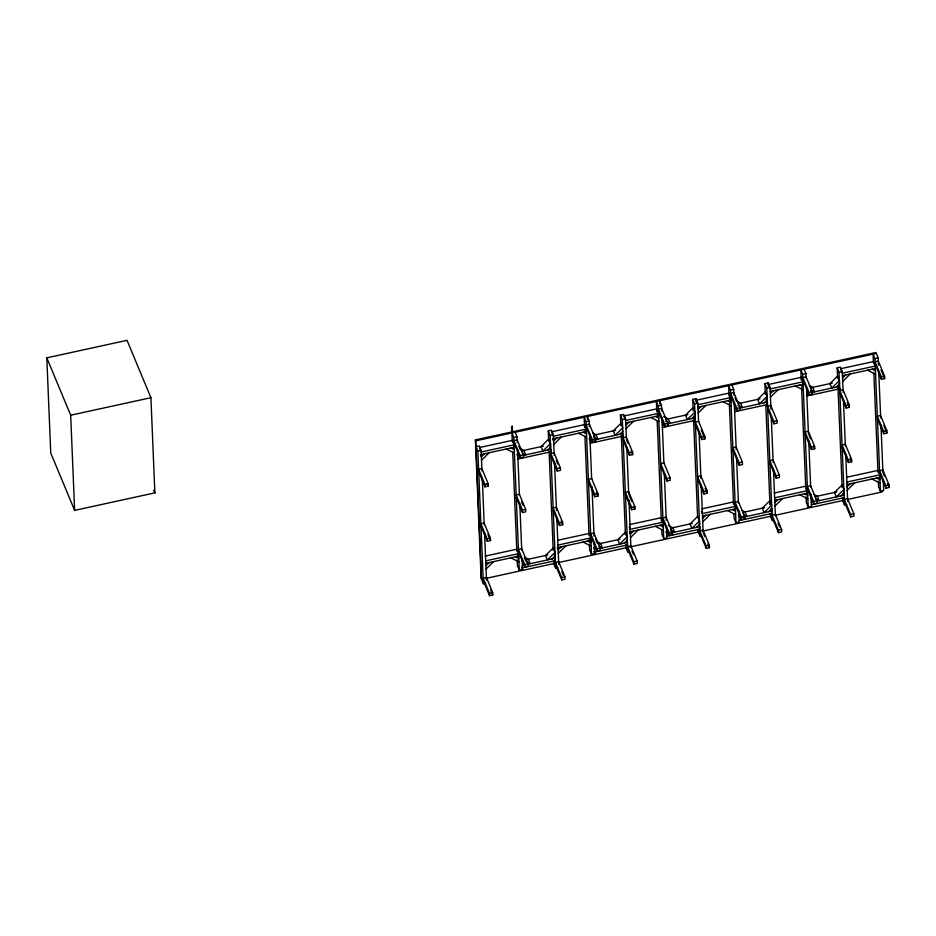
<?xml version="1.0" encoding="UTF-8"?>
<svg xmlns="http://www.w3.org/2000/svg" width="936" height="936" viewBox="0 0 936 936"><rect width="100%" height="100%" fill="white"/><g stroke="black" fill="none" stroke-linecap="round" stroke-linejoin="round"><path stroke-width="1.4" d="M511.735 430.279L511.805 426.91M481.525 460.243L489.118 452.755M550.485 443.605L542.892 451.094L541.043 446.647L548.636 439.159L550.485 443.605L550.625 447.069L547.49 450.087M553.761 444.483L561.354 436.995M625.997 428.723L633.59 421.235M486.053 569.076L493.646 561.588M694.945 412.086L687.352 419.574L685.503 415.128L693.096 407.64L694.945 412.086L695.097 415.561L691.95 418.579M555.013 552.439L547.42 559.927L545.559 555.481L553.153 547.993L555.013 552.439L555.153 555.914L552.018 558.932M698.221 412.963L705.814 405.475M558.289 553.316L565.882 545.828M765.332 391.88L757.739 399.368L759.587 403.814L767.181 396.337L765.332 391.88L765.426 394.196M625.388 532.233L617.795 539.721L619.644 544.167L627.237 536.691L625.388 532.233L625.482 534.55M770.457 397.203L778.05 389.715M630.513 537.556L638.106 530.068M839.405 380.578L831.812 388.054L829.963 383.608L837.556 376.12L839.405 380.578L839.557 384.041L836.421 387.059M699.473 520.931L691.88 528.407L690.031 523.961L697.624 516.473L699.473 520.931L699.613 524.394L696.478 527.413M842.681 381.443L850.286 373.955M702.749 521.797L710.342 514.309M769.848 500.713L762.255 508.201L764.104 512.659L771.697 505.171L769.848 500.713L770 504.176M774.973 506.037L782.578 498.549M843.933 489.411L836.339 496.899L834.491 492.441L842.084 484.953L843.933 489.411L844.073 492.874L840.938 495.893M847.209 490.277L854.802 482.789M619.726 434.339L622.861 431.309M764.185 402.819L767.321 399.801M624.242 543.173L627.389 540.154M768.713 511.653L771.849 508.634M484.52 453.761L481.385 456.78L480.46 454.557M556.756 438.001L553.621 441.02L552.696 438.797M625.845 425.26L628.98 422.241M485.913 565.613L489.048 562.595M698.08 409.5L701.216 406.481M561.284 546.835L558.137 549.853L557.212 547.63M770.316 393.74L773.452 390.721M633.508 531.075L630.373 534.093L629.448 531.87M842.54 377.98L845.676 374.962M702.608 518.333L705.744 515.315M774.832 502.573L777.968 499.555M847.068 486.814L850.204 483.795M46.8 357.844L127.039 340.33L150.918 397.706L154.873 492.874L74.634 510.377L50.755 453.012L46.8 357.844L70.68 415.21L74.634 510.377M70.68 415.21L150.918 397.706M485.55 583.315L483.385 583.795L481.139 578.401L475.383 439.897L875.932 352.509L878.167 357.903L878.471 365.192M475.383 439.897L475.769 440.844L876.318 353.445M512.273 441.71L511.91 432.959L513.759 437.404L517.011 436.691L517.257 442.529M584.567 427.401L584.146 417.199L585.995 421.645L589.247 420.931L589.493 426.769M656.803 411.641L656.37 401.439L658.23 405.885L661.483 405.183L661.717 411.009M729.027 395.881L728.606 385.679L730.454 390.125L733.707 389.423L733.953 395.249M801.263 380.121L800.83 369.919L802.69 374.365L805.943 373.663L806.118 378.027M873.428 362.911L873.066 354.159L874.914 358.605L878.167 357.903M548.671 441.102L548.25 430.888L551.503 430.186L553.351 434.632L554.194 455.048M620.896 425.342L620.474 415.128L623.727 414.426L625.576 418.872L626.371 437.826M693.19 411.033L692.71 399.368L695.963 398.666L697.811 403.112L698.595 422.066M765.367 393.822L764.934 383.608L768.187 382.906L770.047 387.352L770.948 409.219M837.65 378.436L837.17 367.86L840.423 367.146L842.271 371.592L843.137 392.266M479.337 447.572L512.214 440.388L514.075 444.834L481.186 452.018L479.794 448.683M840.493 368.772L873.37 361.589L875.23 366.046L842.341 373.218L840.949 369.884M481.116 450.391L479.267 445.945L476.014 446.647L477.863 451.094L481.116 450.391L481.97 470.808M548.25 430.888L550.099 435.345L553.351 434.632M620.474 415.128L622.323 419.585L625.576 418.872M692.71 399.368L694.559 403.825L697.811 403.112M764.934 383.608L766.795 388.066L770.047 387.352M837.17 367.86L839.019 372.306L842.271 371.592M481.291 454.463L514.168 447.291M553.515 438.703L586.404 431.531M625.751 422.943L658.64 415.771M697.987 407.183L730.864 400.011L729.483 396.677M770.211 391.435L803.1 384.251M842.447 375.675L875.335 368.491M521.469 450.918L543.395 446.133M593.705 435.158L615.619 430.373M665.929 419.398L687.855 414.613M738.165 403.638L760.09 398.853M810.4 387.878L832.315 383.093M523.423 454.943L517.152 439.885L513.899 440.599L520.17 455.656L523.423 454.943L523.516 457.4L520.264 458.102L513.993 443.044M595.647 439.183L589.376 424.125L586.123 424.839L592.394 439.897L595.647 439.183L595.752 441.64L592.5 442.342L586.228 427.284M667.883 423.423L661.612 408.365L658.359 409.079L664.63 424.137L667.883 423.423L667.988 425.88L664.724 426.582L658.464 411.524M740.107 407.663L733.847 392.605L730.583 393.319L736.854 408.377L740.107 407.663L740.212 410.12L736.96 410.822L730.688 395.764M812.343 391.915L806.072 376.845L802.819 377.559L809.09 392.617L812.343 391.915L812.448 394.36L809.195 395.074L802.924 380.004M884.578 376.155L878.307 361.085L875.055 361.799L881.326 376.857L884.578 376.155L884.672 378.6L881.419 379.314L875.148 364.244M520.58 455.972L517.842 456.569L516.918 454.346M522.23 455.61L550.731 449.385L550.824 451.842L517.947 459.014M594.184 439.908L622.955 433.625M662.302 425.049L665.04 424.453M667.789 423.856L695.191 417.865L695.296 420.322L662.407 427.495M734.538 409.289L737.275 408.693M740.013 408.096L767.415 402.106L766.034 398.771M809.511 392.933L806.762 393.529L806.867 395.975L839.756 388.803L838.726 384.123M812.249 392.336L839.65 386.346M590.171 443.255L623.06 436.082M734.643 411.735L767.52 404.563L766.128 401.228M488.147 483.678L481.876 468.608L478.624 469.322L484.895 484.38L488.147 483.678L488.253 486.123L485 486.837L478.729 471.767M560.371 467.918L554.112 452.849L550.859 453.562L557.119 468.62L560.371 467.918L560.477 470.363L557.224 471.077L550.953 456.007M632.607 452.158L626.336 437.089L623.083 437.802L629.355 452.86L632.607 452.158L632.713 454.603L629.46 455.317L623.189 440.248M704.843 436.398L698.572 421.329L695.319 422.042L701.59 437.1L704.843 436.398L704.937 438.844L701.684 439.557L695.413 424.488M777.067 420.638L770.796 405.569L767.543 406.282L773.815 421.34L777.067 420.638L777.172 423.084L773.92 423.797L767.649 408.728M849.303 404.878L843.032 389.809L839.779 390.523L846.05 405.58L849.303 404.878L849.408 407.324L846.156 408.037L839.885 392.968M525.681 509.359L519.41 494.302L516.157 495.015L522.428 510.073L525.681 509.359L525.786 511.816L522.534 512.519L516.262 497.461M597.917 493.6L591.646 478.542L588.393 479.255L594.664 494.313L597.917 493.6L598.01 496.057L594.758 496.759L588.487 481.701M670.141 477.84L663.87 462.782L660.617 463.495L666.888 478.553L670.141 477.84L670.246 480.297L666.994 480.999L660.722 465.941M742.377 462.091L736.105 447.022L732.853 447.736L739.124 462.793L742.377 462.091L742.47 464.537L739.218 465.25L732.947 450.181M814.601 446.332L808.33 431.262L805.077 431.976L811.348 447.034L814.601 446.332L814.706 448.777L811.453 449.491L805.182 434.421M886.837 430.572L880.565 415.502L877.313 416.216L883.584 431.274L886.837 430.572L886.942 433.017L883.689 433.731L877.418 418.661M490.405 538.095L484.134 523.025L480.882 523.739L487.153 538.797L490.405 538.095L490.511 540.54L487.258 541.254L480.987 526.184M562.641 522.335L556.37 507.265L553.117 507.979L559.389 523.037L562.641 522.335L562.747 524.78L559.482 525.494L553.223 510.424M634.865 506.575L628.594 491.505L625.342 492.219L631.613 507.277L634.865 506.575L634.971 509.02L631.718 509.734L625.447 494.664M707.101 490.815L700.83 475.745L697.577 476.459L703.849 491.517L707.101 490.815L707.207 493.26L703.954 493.974L697.683 478.904M779.337 475.055L773.066 459.985L769.813 460.699L776.084 475.757L779.337 475.055L779.431 477.5L776.178 478.214L769.907 463.144M851.561 459.295L845.29 444.226L842.037 444.939L848.308 460.009L851.561 459.295L851.666 461.74L848.414 462.454L842.143 447.385M485.234 556.101L516.742 549.221L518.591 553.679L485.714 560.851M557.458 540.341L588.978 533.462L590.827 537.919L557.938 545.091M629.694 524.581L661.202 517.702L663.062 522.159L630.174 529.331L629.249 527.108M701.918 508.821L733.438 501.942L735.287 506.399L702.409 513.571L701.473 511.349M774.154 493.061L805.674 486.193L807.522 490.639L774.634 497.812M846.39 477.313L877.898 470.434L879.746 474.88L846.869 482.052M485.819 563.296L518.696 556.124M558.043 547.537L590.932 540.365M630.279 531.777L663.156 524.605M702.503 516.029L735.392 508.845M774.739 500.269L807.628 493.085L806.235 489.75M846.975 484.509L879.852 477.325M525.997 559.751L547.864 554.978M598.221 543.991L620.1 539.218M670.457 528.232L692.324 523.458M742.693 512.472L764.56 507.698M814.917 496.724L836.784 491.938M527.939 563.776L521.668 548.718L518.415 549.432L524.686 564.49L527.939 563.776L528.044 566.233L524.792 566.935L518.521 551.877M600.175 548.016L593.904 532.958L590.651 533.672L596.922 548.73L600.175 548.016L600.28 550.473L597.028 551.175L590.756 536.117M672.399 532.268L666.139 517.198L662.887 517.912L669.146 532.97L672.399 532.268L672.504 534.713L669.252 535.427L662.98 520.357M744.635 516.508L738.364 501.439L735.111 502.152L741.382 517.21L744.635 516.508L744.74 518.953L741.487 519.667L735.216 504.598M816.871 500.748L810.599 485.679L807.347 486.392L813.618 501.45L816.871 500.748L816.964 503.194L813.712 503.907L807.44 488.838M889.095 484.988L882.823 469.919L879.571 470.632L885.842 485.69L889.095 484.988L889.2 487.434L885.947 488.147L879.676 473.078M522.37 565.402L525.108 564.806M527.845 564.209L555.247 558.219L555.352 560.676L522.463 567.848M597.332 549.046L594.594 549.643L593.67 547.42M598.981 548.683L627.483 542.459L626.558 540.236M670.937 532.982L699.707 526.699L699.812 529.156L666.935 536.328M743.172 517.222L771.943 510.939L771.018 508.716M811.29 502.363L814.027 501.766M816.765 501.169L844.178 495.191L843.254 492.956M594.699 552.088L627.588 544.916M739.159 520.568L772.048 513.396M811.395 504.808L844.272 497.636M517.187 559.81L517.421 565.648L519.281 570.094L522.534 569.392L522.112 559.178M589.411 544.05L589.657 549.888L591.505 554.334L594.758 553.632L594.337 543.418M661.705 529.753L661.892 534.128L663.741 538.574L666.994 537.872L666.572 527.658M733.941 513.993L734.116 518.368L735.977 522.814L739.229 522.112L738.738 510.448M806.107 496.782L806.352 502.609L808.201 507.055L811.453 506.353L810.974 494.688M878.342 481.022L878.576 486.849L880.437 491.295L883.689 490.593L883.268 480.379M485.807 578.413L555.656 563.168M558.5 562.548L626.921 547.618M629.776 546.998L699.625 531.753M702.468 531.133L772.317 515.9M775.172 515.28L843.593 500.35M847.864 499.414L882.075 491.95L881.689 491.014M553.644 560.664L553.761 563.577L555.61 568.035L557.786 567.555M842.564 497.624L842.681 500.549L844.541 504.995L846.706 504.516M492.675 592.511L486.404 577.442L483.151 578.155L489.411 593.213L492.675 592.511L492.769 594.957L489.516 595.67L483.245 580.601M564.899 576.751L558.628 561.682L555.376 562.396L561.647 577.453L564.899 576.751L565.005 579.197L561.752 579.91L555.481 564.841M637.135 560.992L630.864 545.922L627.611 546.636L633.883 561.694L637.135 560.992L637.229 563.437L633.976 564.151L627.705 549.081M709.359 545.232L703.088 530.162L699.835 530.876L706.107 545.934L709.359 545.232L709.465 547.677L706.212 548.391L699.941 533.321M781.595 529.472L775.324 514.402L772.071 515.116L778.342 530.185L781.595 529.472L781.7 531.917L778.448 532.631L772.177 517.561M853.831 513.712L847.56 498.642L844.307 499.356L850.578 514.426L853.831 513.712L853.924 516.157L850.672 516.871L844.401 501.801M872.095 369.193L875.429 370.808L874.505 368.585M799.859 384.953L803.193 386.568L802.269 384.345M727.635 400.713L730.957 402.328L729.577 398.982M734.444 406.973L736.655 408.037M876.622 478.027L879.945 479.641L879.021 477.418M655.399 416.473L658.733 418.088L657.341 414.742M662.208 422.733L664.431 423.797M804.387 493.787L807.721 495.401L806.797 493.178M811.196 500.046L813.419 501.123M583.175 432.233L586.498 433.836L585.117 430.501M589.972 438.493L592.195 439.557M732.163 509.547L735.485 511.161L734.561 508.938M738.96 515.806L741.183 516.883M510.939 447.993L514.274 449.596L513.349 447.373M517.748 454.252L519.971 455.317M659.927 525.307L663.25 526.921L662.325 524.698M666.736 531.566L668.947 532.631M587.691 541.066L591.025 542.681L589.633 539.335M594.5 547.326L596.723 548.391M515.467 556.826L518.79 558.441L517.409 555.095M867.496 370.2L875.569 374.271M809.289 385.62L812.752 387.364L814.601 391.81L811.138 390.066M795.261 385.96L803.334 390.031M737.053 401.38L740.516 403.123L742.365 407.57L737.755 405.253M723.037 401.719L731.11 405.791M872.024 479.033L880.097 483.105M663.671 416.555L668.292 418.883L670.141 423.329L665.519 421.013M813.817 494.454L817.268 496.197L819.129 500.655L815.665 498.911M650.801 417.479L658.874 421.551M799.789 494.793L807.862 498.865M592.593 432.9L596.056 434.643L597.905 439.089L594.442 437.346M741.581 510.214L745.044 511.957L746.893 516.415L743.43 514.671M578.565 433.239L586.65 437.311M727.553 510.553L735.626 514.625M520.369 448.66L523.821 450.403L525.681 454.849L522.218 453.106M668.199 525.4L672.808 527.717L674.657 532.163L671.206 530.419M506.341 448.999L514.414 453.059M655.329 526.313L663.402 530.384M597.121 541.733L600.584 543.477L602.433 547.923L598.97 546.179M583.093 542.073L591.166 546.144M524.885 557.493L528.349 559.237L530.197 563.683L526.734 561.939M510.857 557.833L518.942 561.904M881.022 369.814L884.672 378.6M883.806 425.482L886.942 433.017M882.929 472.376L884.497 476.131M887.632 483.666L889.2 487.434M847.314 402.305L849.408 407.324M838.363 385.468L839.756 388.803M850.099 457.973L851.666 461.74M804.094 369.205L805.943 373.663M810.88 390.593L812.448 394.36M808.961 434.971L810.529 438.738M813.665 446.261L814.706 448.777M731.858 384.965L733.707 389.423M734.994 397.566L736.562 401.333M778.038 523.13L779.606 526.898M743.687 516.438L744.74 518.953M701.286 430.057L704.937 438.844M694.266 415.642L695.191 417.865M693.904 416.976L695.296 420.322M705.112 488.241L707.207 493.26M661.483 405.183L659.623 400.725L659.751 403.65M703.193 532.619L704.761 536.386M707.897 543.91L709.465 547.677M698.782 524.476L699.707 526.699M670.422 529.694L672.504 534.713M665.905 531.66L666.83 533.883M626.441 439.546L628.009 443.301M631.145 450.836L632.713 454.603M629.226 495.214L631.835 501.485M633.929 506.505L634.971 509.02M589.247 420.931L587.399 416.485L587.515 419.398M593.658 436.621L595.752 441.64M589.142 438.586L590.078 440.809M632.011 550.883L633.578 554.65M596.443 492.289L598.01 496.057M595.577 539.171L597.145 542.938M556.3 460.325L557.868 464.08M593.833 551.398L594.758 553.632M549.795 447.162L550.731 449.385M561.179 521.013L562.747 524.78M515.163 432.245L517.011 436.691M518.813 446.098L520.381 449.865M561.869 571.662L563.437 575.429M554.323 555.996L555.247 558.219M521.598 501.766L523.165 505.534M524.382 557.446L525.95 561.214M487.2 483.608L488.253 486.123M521.609 567.157L522.534 569.392M487.902 534.257L490.511 540.54M490.686 589.937L492.769 594.957M153.761 490.207L154.873 492.874M881.326 376.857L881.419 379.314M883.584 431.274L883.689 433.731M885.842 485.69L885.947 488.147M878.775 372.481L880.671 417.947M880.963 424.979L882.894 471.639M874.914 358.605L880.437 491.295M873.85 373.113L877.98 472.27M846.05 405.58L846.156 408.037M848.308 460.009L848.414 462.454M850.578 514.426L850.672 516.871M843.488 400.76L845.36 445.957M845.735 454.709L847.665 501.368M839.019 372.306L844.541 504.995M838.012 388.264L842.143 487.422M809.09 392.617L809.195 395.074M811.348 447.034L811.453 449.491M813.618 501.45L813.712 503.907M806.528 387.75L808.435 433.707M808.727 440.727L810.67 487.399M802.69 374.365L808.201 507.055M801.567 387.422L805.767 488.639M773.815 421.34L773.92 423.797M776.084 475.757L776.178 478.214M778.342 530.185L778.448 532.631M771.252 416.52L773.159 462.442M773.44 469.006L775.382 515.666M768.187 382.906L768.316 385.819M766.795 388.066L772.305 520.755L770.457 516.309L770.328 513.384M765.847 405.487L769.965 504.644M736.854 408.377L736.96 410.822M739.124 462.793L739.218 465.25M741.382 517.21L741.487 519.667M734.257 402.538L736.211 449.467M736.562 457.95L738.434 503.159M730.454 390.125L735.977 522.814M729.331 403.182L733.543 504.399M701.59 437.1L701.684 439.557M703.849 491.517L703.954 493.974M706.107 545.934L706.212 548.391M699.028 432.28L700.935 478.202M701.204 484.766L703.147 531.426M695.963 398.666L696.08 401.579M694.559 403.825L700.069 536.515L698.221 532.069L698.104 529.144M693.553 419.784L697.612 517.479M664.63 424.137L664.724 426.582M666.888 478.553L666.994 480.999M669.146 532.97L669.252 535.427M662.021 418.298L663.905 463.507M664.326 473.71L666.268 520.369M658.23 405.885L663.741 538.574M657.166 420.393L661.342 521.001M629.355 452.86L629.46 455.317M631.613 507.277L631.718 509.734M633.883 561.694L633.976 564.151M626.792 448.028L628.699 493.962M628.98 500.526L630.911 547.186M622.323 419.585L627.845 552.275L625.997 547.817L625.868 544.904M621.328 435.544L625.447 534.702M592.394 439.897L592.5 442.342M594.664 494.313L594.758 496.759M596.922 548.73L597.028 551.175M589.797 434.058L591.669 479.267M591.973 486.556L594.032 536.129M585.995 421.645L591.505 554.334M584.93 436.153L589.048 535.31M589.224 539.382L589.317 541.687M557.119 468.62L557.224 471.077M559.389 523.037L559.482 525.494M561.647 577.453L561.752 579.91M554.498 462.337L556.499 510.459M556.803 517.748L558.745 564.408M550.099 435.345L555.61 568.035M549.093 451.304L553.211 550.462M520.17 455.656L520.264 458.102M522.428 510.073L522.534 512.519M524.686 564.49L524.792 566.935M517.561 449.818L519.445 495.027M519.808 503.767L521.738 550.426M513.759 437.404L519.281 570.094M512.694 451.912L516.824 551.07M484.895 484.38L485 486.837M487.153 538.797L487.258 541.254M489.411 593.213L489.516 595.67M482.274 478.097L484.204 524.757M484.579 533.508L486.509 580.168M477.863 451.094L483.385 583.795M475.769 440.844L481.525 579.337M512.121 426.196L511.489 427.612L511.98 432.935L512.612 431.519L512.121 426.196M620.86 423.4L613.267 430.888L615.127 435.334L622.721 427.846L620.86 423.4M584.45 424.628L551.561 431.812L553.422 436.258L586.299 429.086L584.45 424.628M656.686 408.868L623.797 416.052L625.646 420.498L658.534 413.326L656.686 408.868M728.91 393.108L696.033 400.292L697.882 404.738L730.77 397.566L728.91 393.108M801.146 377.348L768.257 384.532L770.117 388.978L802.994 381.806L801.146 377.348"/></g></svg>
